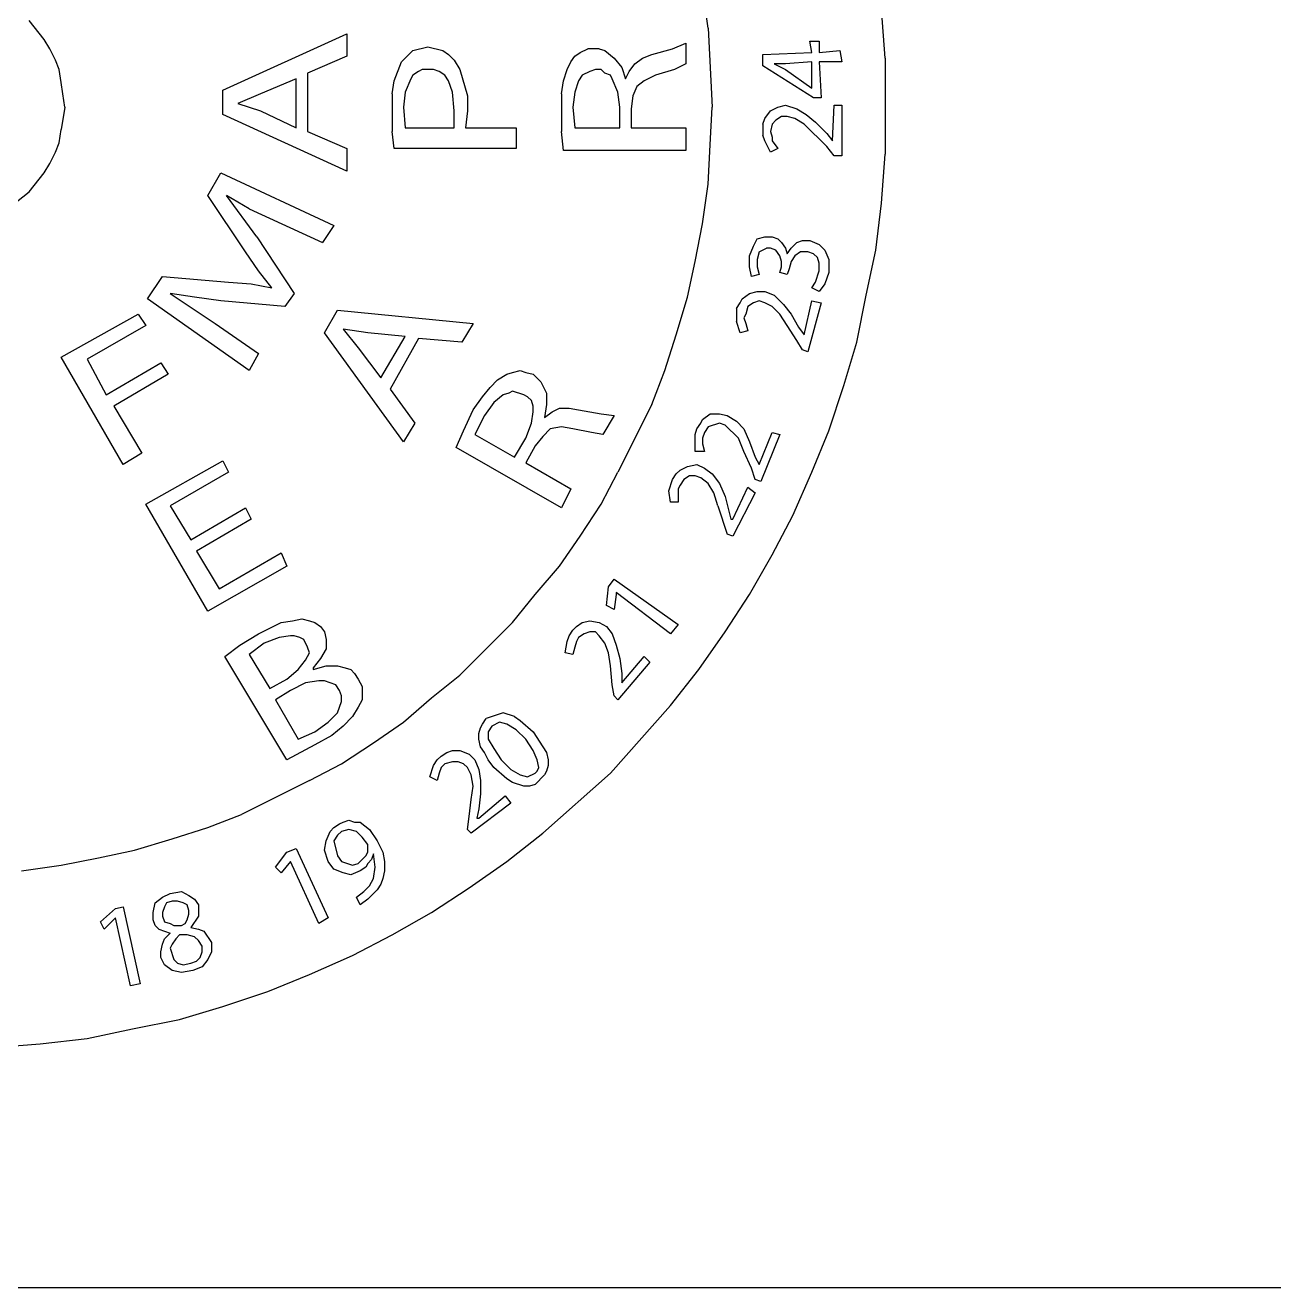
# Model space of a CAD drawing. Extents: x -137 to 99, y -118 to 118.
# Drawn here: x 1.21 to 36.32, y -118.19 to -82.68 of the extents above; entities that cross this region are included whole.
import ezdxf

# ---------------------------------------------------------------- set-up
doc = ezdxf.new("R2010")
doc.units = 0
doc.header["$MEASUREMENT"] = 0
doc.layers.get('0').update_dxf_attribs({"linetype": 'CONTINUOUS'})

msp = doc.modelspace()

# ---------------------------------------------------------------- linework, layer by layer
for p, q in [((20.42, -82.758), (20.261, -81.647)), ((25.394, -83.605), (25.288, -82.229)), ((1.74, -83.075), (1.317, -82.546)), ((1.899, -83.34), (1.74, -83.075)), ((6.767, -84.504), (10.26, -82.917)), ((10.26, -82.917), (10.26, -83.552)), ((20.42, -82.758), (20.526, -84.98)), ((2.058, -83.657), (1.899, -83.34)), ((12.112, -83.393), (11.795, -83.71)), ((12.112, -83.393), (12.535, -83.287)), ((12.535, -83.287), (12.959, -83.393)), ((12.959, -83.393), (13.117, -83.499)), ((16.663, -83.552), (16.822, -83.446)), ((16.822, -83.446), (17.033, -83.34)), ((17.351, -83.34), (17.033, -83.34)), ((17.351, -83.34), (17.51, -83.393)), ((17.51, -83.393), (17.774, -83.605)), ((18.832, -83.499), (19.415, -83.34)), ((19.415, -83.34), (19.785, -83.181)), ((19.785, -83.181), (19.785, -83.763)), ((21.955, -83.499), (23.33, -83.446)), ((23.33, -83.446), (23.277, -83.128)), ((23.277, -83.128), (23.542, -83.128)), ((23.542, -83.128), (23.542, -83.446)), ((23.542, -83.446), (24.124, -83.393)), ((24.124, -83.393), (24.177, -83.71)), ((2.164, -83.922), (2.058, -83.657)), ((10.26, -83.552), (9.149, -84.028)), ((11.583, -84.24), (11.795, -83.71)), ((13.117, -83.499), (13.276, -83.657)), ((13.276, -83.657), (13.435, -83.922)), ((16.451, -83.922), (16.557, -83.71)), ((16.557, -83.71), (16.663, -83.552)), ((17.774, -83.605), (17.986, -83.869)), ((18.197, -83.975), (18.356, -83.763)), ((18.356, -83.763), (18.568, -83.605)), ((18.568, -83.605), (18.832, -83.499)), ((19.785, -83.763), (19.467, -83.922)), ((21.955, -83.816), (21.955, -83.499)), ((22.59, -83.763), (22.272, -83.763)), ((22.272, -83.763), (22.59, -83.922)), ((23.33, -83.71), (22.59, -83.763)), ((23.33, -84.451), (23.33, -83.71)), ((23.542, -83.71), (23.595, -84.716)), ((24.177, -83.71), (23.542, -83.71)), ((25.394, -83.605), (25.394, -86.303)), ((2.217, -84.292), (2.164, -83.922)), ((9.149, -84.028), (9.149, -85.668)), ((12.112, -84.081), (12.059, -84.187)), ((12.271, -83.975), (12.112, -84.081)), ((12.377, -83.922), (12.271, -83.975)), ((12.694, -83.922), (12.377, -83.922)), ((12.853, -83.975), (12.694, -83.922)), ((13.012, -84.081), (12.853, -83.975)), ((13.117, -84.24), (13.012, -84.081)), ((13.435, -83.922), (13.647, -84.663)), ((16.345, -84.24), (16.451, -83.922)), ((16.875, -84.081), (16.769, -84.24)), ((17.086, -83.975), (16.875, -84.081)), ((17.245, -83.922), (17.086, -83.975)), ((17.404, -83.922), (17.245, -83.922)), ((17.51, -84.028), (17.404, -83.922)), ((17.668, -84.081), (17.51, -84.028)), ((17.721, -84.187), (17.668, -84.081)), ((17.986, -83.869), (18.092, -84.187)), ((18.092, -84.187), (18.197, -83.975)), ((18.938, -84.081), (18.621, -84.24)), ((19.467, -83.922), (18.938, -84.081)), ((23.383, -84.716), (21.955, -83.816)), ((22.59, -83.922), (23.33, -84.451)), ((2.27, -84.61), (2.217, -84.292)), ((6.767, -85.192), (6.767, -84.504)), ((8.831, -84.187), (7.826, -84.61)), ((8.831, -85.562), (8.831, -84.187)), ((11.53, -84.61), (11.583, -84.24)), ((12.059, -84.187), (11.9, -84.557)), ((13.223, -84.557), (13.117, -84.24)), ((16.292, -84.61), (16.345, -84.24)), ((16.769, -84.24), (16.663, -84.557)), ((17.88, -84.557), (17.721, -84.187)), ((18.409, -84.398), (18.303, -84.663)), ((18.621, -84.24), (18.409, -84.398)), ((2.322, -84.98), (2.27, -84.61)), ((7.826, -84.61), (7.191, -84.875)), ((11.53, -84.61), (11.53, -85.668)), ((11.9, -84.557), (11.847, -84.98)), ((13.276, -85.086), (13.223, -84.557)), ((13.647, -84.663), (13.647, -85.086)), ((16.292, -84.61), (16.292, -85.668)), ((16.663, -84.557), (16.61, -84.98)), ((17.933, -84.98), (17.88, -84.557)), ((18.303, -84.663), (18.25, -85.033)), ((23.595, -84.716), (23.383, -84.716)), ((2.322, -84.98), (2.217, -85.615)), ((10.26, -86.78), (6.767, -85.192)), ((7.191, -84.875), (7.826, -85.086)), ((7.826, -85.086), (8.831, -85.562)), ((11.847, -84.98), (11.9, -85.562)), ((13.276, -85.562), (13.276, -85.086)), ((13.647, -85.086), (13.594, -85.562)), ((16.61, -84.98), (16.663, -85.562)), ((17.933, -85.562), (17.933, -84.98)), ((18.25, -85.033), (18.25, -85.562)), ((20.473, -86.039), (20.526, -84.98)), ((22.007, -85.298), (22.166, -85.086)), ((22.166, -85.086), (22.378, -84.98)), ((22.378, -84.98), (22.59, -84.927)), ((22.59, -84.927), (22.907, -85.033)), ((22.907, -85.033), (23.172, -85.192)), ((23.172, -85.192), (23.436, -85.404)), ((23.912, -85.933), (23.965, -84.927)), ((23.965, -84.927), (24.177, -84.927)), ((24.177, -84.927), (24.177, -86.356)), ((11.9, -85.562), (13.276, -85.562)), ((13.594, -85.562), (15.022, -85.562)), ((15.022, -85.562), (15.022, -86.145)), ((16.663, -85.562), (17.933, -85.562)), ((18.25, -85.562), (19.785, -85.562)), ((19.785, -85.562), (19.785, -86.197)), ((21.955, -85.457), (22.007, -85.298)), ((21.955, -85.457), (21.955, -85.774)), ((22.219, -85.457), (22.166, -85.668)), ((22.325, -85.351), (22.219, -85.457)), ((22.484, -85.245), (22.325, -85.351)), ((22.642, -85.245), (22.484, -85.245)), ((22.854, -85.298), (22.642, -85.245)), ((23.119, -85.457), (22.854, -85.298)), ((23.119, -85.457), (23.754, -86.092)), ((23.436, -85.404), (23.754, -85.721)), ((2.164, -85.986), (2.217, -85.615)), ((9.149, -85.668), (10.26, -86.145)), ((11.583, -86.145), (11.53, -85.668)), ((16.345, -86.197), (16.292, -85.668)), ((22.007, -85.933), (21.955, -85.774)), ((22.166, -86.25), (22.007, -85.933)), ((22.166, -85.668), (22.219, -85.827)), ((22.219, -85.827), (22.219, -85.933)), ((22.219, -85.933), (22.378, -86.145)), ((23.754, -85.721), (23.912, -85.933)), ((1.899, -86.568), (2.058, -86.25)), ((2.058, -86.25), (2.164, -85.986)), ((10.26, -86.145), (10.26, -86.78)), ((15.022, -86.145), (11.583, -86.145)), ((19.785, -86.197), (16.345, -86.197)), ((20.42, -87.15), (20.473, -86.039)), ((22.378, -86.145), (22.166, -86.25)), ((23.965, -86.356), (23.754, -86.092)), ((1.74, -86.832), (1.899, -86.568)), ((24.177, -86.356), (23.965, -86.356)), ((25.288, -87.679), (25.394, -86.303)), ((1.317, -87.362), (1.74, -86.832)), ((6.344, -87.467), (6.715, -86.832)), ((6.715, -86.832), (9.89, -88.314)), ((20.261, -88.261), (20.42, -87.15)), ((0.788, -87.785), (1.317, -87.362)), ((7.402, -89.055), (6.344, -87.467)), ((7.508, -87.838), (6.873, -87.467)), ((7.72, -88.632), (6.873, -87.467)), ((25.13, -89.002), (25.288, -87.679)), ((7.508, -87.838), (9.572, -88.79)), ((9.89, -88.314), (9.572, -88.79)), ((20.05, -89.32), (20.261, -88.261)), ((7.72, -88.632), (8.778, -90.219)), ((21.69, -88.896), (21.796, -88.685)), ((21.796, -88.685), (22.007, -88.632)), ((22.007, -88.632), (22.219, -88.632)), ((22.219, -88.632), (22.378, -88.685)), ((22.378, -88.685), (22.484, -88.79)), ((22.907, -88.79), (23.066, -88.737)), ((23.066, -88.737), (23.277, -88.737)), ((23.277, -88.737), (23.542, -88.843)), ((7.773, -89.584), (7.402, -89.055)), ((21.584, -89.161), (21.69, -88.896)), ((21.849, -89.055), (21.796, -89.267)), ((21.849, -89.055), (22.06, -88.949)), ((22.166, -88.949), (22.06, -88.949)), ((22.325, -89.002), (22.166, -88.949)), ((22.431, -89.161), (22.325, -89.002)), ((22.484, -88.79), (22.59, -88.949)), ((22.59, -88.949), (22.642, -89.108)), ((22.642, -89.108), (22.748, -88.949)), ((22.748, -88.949), (22.907, -88.79)), ((23.013, -89.055), (22.854, -89.161)), ((23.225, -89.055), (23.013, -89.055)), ((23.383, -89.108), (23.225, -89.055)), ((23.489, -89.214), (23.383, -89.108)), ((23.542, -88.843), (23.701, -89.002)), ((23.701, -89.002), (23.807, -89.267)), ((24.865, -90.272), (25.13, -89.002)), ((19.838, -90.325), (20.05, -89.32)), ((21.584, -89.478), (21.584, -89.161)), ((21.637, -89.743), (21.584, -89.478)), ((21.796, -89.267), (21.796, -89.478)), ((21.796, -89.478), (21.849, -89.69)), ((22.484, -89.32), (22.431, -89.161)), ((22.431, -89.637), (22.484, -89.478)), ((22.484, -89.478), (22.484, -89.32)), ((22.748, -89.32), (22.695, -89.531)), ((22.854, -89.161), (22.748, -89.32)), ((23.542, -89.372), (23.489, -89.214)), ((23.542, -89.584), (23.542, -89.372)), ((23.807, -89.267), (23.807, -89.637)), ((4.651, -90.378), (5.074, -89.743)), ((5.074, -89.743), (6.926, -89.902)), ((8.143, -90.06), (7.773, -89.584)), ((21.849, -89.69), (21.637, -89.743)), ((22.642, -89.69), (22.431, -89.637)), ((22.695, -89.531), (22.642, -89.69)), ((23.436, -89.902), (23.542, -89.584)), ((23.807, -89.637), (23.701, -89.955)), ((6.926, -89.902), (7.561, -89.955)), ((7.561, -89.955), (8.143, -90.06)), ((21.584, -90.219), (21.796, -90.166)), ((21.796, -90.166), (22.007, -90.166)), ((22.007, -90.166), (22.272, -90.272)), ((23.33, -90.06), (23.436, -89.902)), ((23.542, -90.166), (23.33, -90.06)), ((23.701, -89.955), (23.542, -90.166)), ((7.508, -92.389), (4.651, -90.378)), ((5.286, -90.219), (6.556, -91.066)), ((5.974, -90.325), (5.286, -90.219)), ((6.715, -90.431), (5.974, -90.325)), ((8.514, -90.59), (6.715, -90.431)), ((8.778, -90.219), (8.514, -90.59)), ((19.52, -91.383), (19.838, -90.325)), ((21.214, -90.642), (21.32, -90.484)), ((21.32, -90.484), (21.372, -90.378)), ((21.372, -90.378), (21.584, -90.219)), ((21.69, -90.484), (21.531, -90.59)), ((21.849, -90.431), (21.69, -90.484)), ((22.007, -90.484), (21.849, -90.431)), ((22.219, -90.59), (22.007, -90.484)), ((22.272, -90.272), (22.537, -90.537)), ((22.537, -90.537), (22.748, -90.801)), ((23.119, -91.383), (23.33, -90.431)), ((23.595, -90.484), (23.225, -91.86)), ((23.33, -90.431), (23.595, -90.484)), ((24.6, -91.595), (24.865, -90.272)), ((2.217, -92.018), (4.386, -90.801)), ((4.386, -90.801), (4.598, -91.119)), ((9.625, -91.33), (9.995, -90.695)), ((9.995, -90.695), (13.805, -91.066)), ((21.214, -90.642), (21.214, -91.013)), ((21.478, -90.801), (21.425, -90.907)), ((21.531, -90.59), (21.478, -90.801)), ((22.431, -90.801), (22.219, -90.59)), ((22.642, -91.119), (22.431, -90.801)), ((22.748, -90.801), (22.96, -91.172)), ((4.598, -91.119), (2.957, -92.071)), ((6.556, -91.066), (7.773, -91.912)), ((10.842, -91.33), (10.154, -91.225)), ((10.154, -91.225), (10.577, -91.754)), ((13.805, -91.066), (13.488, -91.595)), ((21.32, -91.33), (21.214, -91.013)), ((21.425, -90.907), (21.478, -91.066)), ((21.478, -91.066), (21.531, -91.277)), ((22.907, -91.542), (22.642, -91.119)), ((22.96, -91.172), (23.119, -91.383)), ((11.847, -94.4), (9.625, -91.33)), ((11.9, -91.436), (10.842, -91.33)), ((11.212, -92.6), (11.9, -91.436)), ((12.271, -91.489), (11.477, -92.918)), ((13.488, -91.595), (12.271, -91.489)), ((19.203, -92.389), (19.52, -91.383)), ((21.531, -91.277), (21.32, -91.33)), ((23.066, -91.807), (22.907, -91.542)), ((24.23, -92.812), (24.6, -91.595)), ((7.773, -91.912), (7.508, -92.389)), ((10.577, -91.754), (11.212, -92.6)), ((23.225, -91.86), (23.066, -91.807)), ((3.963, -95.035), (2.217, -92.018)), ((2.957, -92.071), (3.487, -93.077)), ((3.487, -93.077), (5.021, -92.177)), ((5.021, -92.177), (5.233, -92.495)), ((5.233, -92.495), (3.698, -93.394)), ((14.282, -92.865), (14.493, -92.653)), ((14.493, -92.653), (14.758, -92.495)), ((14.758, -92.495), (14.917, -92.442)), ((14.917, -92.442), (15.128, -92.389)), ((15.128, -92.389), (15.287, -92.442)), ((15.287, -92.442), (15.499, -92.495)), ((15.71, -92.706), (15.499, -92.495)), ((18.832, -93.341), (19.203, -92.389)), ((11.477, -92.918), (12.165, -93.87)), ((14.07, -93.13), (14.282, -92.865)), ((14.811, -93.024), (14.652, -93.077)), ((14.917, -92.971), (14.811, -93.024)), ((15.234, -93.077), (14.917, -92.971)), ((15.71, -92.706), (15.869, -93.024)), ((15.869, -93.024), (15.869, -93.341)), ((23.807, -94.082), (24.23, -92.812)), ((13.805, -93.5), (14.07, -93.13)), ((14.387, -93.288), (14.123, -93.659)), ((14.652, -93.077), (14.387, -93.288)), ((15.34, -93.13), (15.234, -93.077)), ((15.446, -93.235), (15.34, -93.13)), ((15.499, -93.394), (15.446, -93.235)), ((15.869, -93.341), (15.816, -93.712)), ((18.832, -93.341), (17.88, -95.246)), ((3.698, -93.394), (4.492, -94.717)), ((13.541, -94.082), (13.805, -93.5)), ((14.123, -93.659), (13.858, -94.188)), ((15.446, -93.87), (15.499, -93.553)), ((15.499, -93.553), (15.499, -93.394)), ((15.816, -93.712), (16.028, -93.553)), ((16.028, -93.553), (16.24, -93.447)), ((16.24, -93.447), (16.504, -93.447)), ((16.504, -93.447), (16.769, -93.5)), ((16.769, -93.5), (17.404, -93.606)), ((17.404, -93.606), (17.774, -93.659)), ((17.774, -93.659), (17.457, -94.188)), ((20.261, -93.765), (20.473, -93.606)), ((20.473, -93.606), (20.737, -93.606)), ((20.737, -93.606), (20.949, -93.659)), ((20.949, -93.659), (21.214, -93.817)), ((12.165, -93.87), (11.847, -94.4)), ((13.329, -94.558), (13.541, -94.082)), ((15.287, -94.294), (15.446, -93.87)), ((15.975, -94.029), (15.763, -94.241)), ((16.292, -93.976), (15.975, -94.029)), ((16.61, -94.029), (16.292, -93.976)), ((17.139, -94.135), (16.61, -94.029)), ((20.05, -94.188), (20.102, -94.029)), ((20.102, -94.029), (20.208, -93.87)), ((20.208, -93.87), (20.261, -93.765)), ((20.42, -93.976), (20.314, -94.135)), ((20.737, -93.87), (20.42, -93.976)), ((20.896, -93.923), (20.737, -93.87)), ((21.267, -94.294), (20.896, -93.923)), ((21.214, -93.817), (21.425, -94.029)), ((21.425, -94.029), (21.584, -94.4)), ((23.33, -95.246), (23.807, -94.082)), ((13.858, -94.188), (14.97, -94.823)), ((14.97, -94.823), (15.287, -94.294)), ((15.763, -94.241), (15.552, -94.505)), ((17.457, -94.188), (17.139, -94.135)), ((20.05, -94.664), (20.05, -94.188)), ((20.314, -94.135), (20.261, -94.294)), ((20.261, -94.294), (20.261, -94.452)), ((20.261, -94.452), (20.314, -94.664)), ((21.425, -94.664), (21.267, -94.294)), ((21.584, -94.4), (21.743, -94.823)), ((21.849, -95.035), (22.219, -94.135)), ((22.431, -94.188), (21.902, -95.511)), ((22.219, -94.135), (22.431, -94.188)), ((4.492, -94.717), (3.963, -95.035)), ((16.292, -96.252), (13.329, -94.558)), ((15.552, -94.505), (15.287, -94.982)), ((20.314, -94.664), (20.05, -94.664)), ((21.637, -95.14), (21.425, -94.664)), ((4.598, -96.146), (6.767, -94.929)), ((6.767, -94.929), (6.926, -95.246)), ((15.287, -94.982), (16.557, -95.722)), ((19.626, -95.193), (19.838, -95.087)), ((19.838, -95.087), (20.102, -95.035)), ((20.102, -95.035), (20.314, -95.14)), ((20.314, -95.14), (20.526, -95.299)), ((21.743, -95.458), (21.637, -95.14)), ((21.743, -94.823), (21.849, -95.035)), ((6.926, -95.246), (5.286, -96.199)), ((17.404, -96.146), (17.88, -95.246)), ((19.309, -95.775), (19.415, -95.458)), ((19.415, -95.458), (19.52, -95.299)), ((19.52, -95.299), (19.626, -95.193)), ((19.732, -95.458), (19.626, -95.617)), ((19.891, -95.352), (19.732, -95.458)), ((20.05, -95.352), (19.891, -95.352)), ((20.208, -95.405), (20.05, -95.352)), ((20.42, -95.564), (20.208, -95.405)), ((20.526, -95.299), (20.737, -95.564)), ((21.902, -95.511), (21.743, -95.458)), ((22.801, -96.463), (23.33, -95.246)), ((16.557, -95.722), (16.292, -96.252)), ((19.362, -96.093), (19.309, -95.775)), ((19.626, -95.617), (19.573, -95.722)), ((19.573, -95.722), (19.573, -96.093)), ((20.579, -95.828), (20.42, -95.564)), ((20.685, -96.199), (20.579, -95.828)), ((20.737, -95.564), (20.896, -95.934)), ((21.108, -96.569), (21.531, -95.67)), ((21.743, -95.828), (21.108, -97.045)), ((21.531, -95.67), (21.743, -95.828)), ((6.344, -99.162), (4.598, -96.146)), ((5.286, -96.199), (5.868, -97.151)), ((16.822, -97.045), (17.404, -96.146)), ((19.573, -96.093), (19.362, -96.093)), ((20.685, -96.199), (20.949, -96.992)), ((20.896, -95.934), (21.055, -96.569)), ((5.868, -97.151), (7.402, -96.252)), ((7.561, -96.569), (6.027, -97.469)), ((7.402, -96.252), (7.561, -96.569)), ((21.055, -96.569), (21.108, -96.569)), ((22.219, -97.575), (22.801, -96.463)), ((16.24, -97.892), (16.822, -97.045)), ((21.108, -97.045), (20.949, -96.992)), ((6.027, -97.469), (6.662, -98.527)), ((6.662, -98.527), (8.408, -97.522)), ((8.408, -97.522), (8.567, -97.892)), ((21.584, -98.686), (22.219, -97.575)), ((8.567, -97.892), (6.344, -99.162)), ((15.552, -98.686), (16.24, -97.892)), ((17.615, -98.474), (17.774, -98.262)), ((17.774, -98.262), (19.573, -99.532)), ((14.917, -99.48), (15.552, -98.686)), ((17.562, -99.003), (17.615, -98.474)), ((17.827, -98.686), (17.774, -99.109)), ((17.827, -98.633), (17.827, -98.686)), ((19.362, -99.797), (17.827, -98.633)), ((20.896, -99.744), (21.584, -98.686)), ((17.774, -99.109), (17.562, -99.003)), ((8.408, -99.48), (8.725, -99.427)), ((8.725, -99.427), (8.99, -99.374)), ((8.99, -99.374), (9.202, -99.427)), ((9.202, -99.427), (9.36, -99.48)), ((16.875, -99.48), (17.086, -99.427)), ((17.086, -99.427), (17.351, -99.48)), ((7.773, -99.797), (8.408, -99.48)), ((9.36, -99.48), (9.519, -99.585)), ((9.519, -99.585), (9.625, -99.744)), ((9.625, -99.744), (9.678, -99.956)), ((14.917, -99.48), (13.435, -100.961)), ((16.504, -99.85), (16.61, -99.691)), ((16.61, -99.691), (16.716, -99.585)), ((16.716, -99.585), (16.875, -99.48)), ((17.086, -99.744), (16.927, -99.797)), ((17.245, -99.744), (17.086, -99.744)), ((17.351, -99.85), (17.245, -99.744)), ((17.351, -99.48), (17.562, -99.585)), ((17.562, -99.585), (17.721, -99.797)), ((19.573, -99.532), (19.362, -99.797)), ((20.155, -100.802), (20.896, -99.744)), ((6.82, -100.432), (7.244, -100.115)), ((7.244, -100.115), (7.773, -99.797)), ((7.932, -100.062), (7.508, -100.379)), ((8.355, -99.903), (7.932, -100.062)), ((8.672, -99.85), (8.355, -99.903)), ((8.778, -99.85), (8.672, -99.85)), ((8.937, -99.903), (8.778, -99.85)), ((9.043, -99.956), (8.937, -99.903)), ((9.149, -100.167), (9.043, -99.956)), ((9.678, -99.956), (9.678, -100.22)), ((16.398, -100.326), (16.451, -100.009)), ((16.451, -100.009), (16.504, -99.85)), ((16.716, -100.009), (16.663, -100.167)), ((16.769, -99.903), (16.716, -100.009)), ((16.927, -99.797), (16.769, -99.903)), ((17.51, -100.062), (17.351, -99.85)), ((17.615, -100.326), (17.51, -100.062)), ((17.721, -99.797), (17.827, -100.115)), ((17.827, -100.115), (17.933, -100.485)), ((8.567, -103.342), (6.82, -100.432)), ((7.508, -100.379), (8.09, -101.332)), ((9.096, -100.538), (9.202, -100.326)), ((9.202, -100.326), (9.149, -100.167)), ((9.519, -100.485), (9.307, -100.75)), ((9.678, -100.22), (9.519, -100.485)), ((16.61, -100.379), (16.398, -100.326)), ((16.663, -100.167), (16.61, -100.379)), ((17.668, -100.697), (17.615, -100.326)), ((17.933, -100.485), (17.986, -100.908)), ((17.986, -101.173), (18.621, -100.432)), ((18.621, -100.432), (18.78, -100.591)), ((8.567, -101.067), (8.884, -100.802)), ((8.884, -100.802), (9.096, -100.538)), ((9.307, -100.802), (9.678, -100.697)), ((9.307, -100.75), (9.307, -100.802)), ((9.678, -100.697), (9.995, -100.697)), ((9.995, -100.697), (10.207, -100.75)), ((10.207, -100.75), (10.366, -100.802)), ((10.366, -100.802), (10.472, -100.908)), ((17.721, -101.226), (17.668, -100.697)), ((18.78, -100.591), (17.88, -101.649)), ((19.362, -101.808), (20.155, -100.802)), ((8.09, -101.332), (8.567, -101.067)), ((9.096, -101.173), (8.672, -101.385)), ((9.466, -101.12), (9.096, -101.173)), ((9.625, -101.12), (9.466, -101.12)), ((9.942, -101.226), (9.625, -101.12)), ((10.472, -100.908), (10.577, -101.067)), ((10.577, -101.067), (10.683, -101.279)), ((12.641, -101.596), (13.435, -100.961)), ((17.986, -100.908), (17.986, -101.173)), ((8.672, -101.385), (8.249, -101.649)), ((10.048, -101.385), (9.942, -101.226)), ((10.101, -101.543), (10.048, -101.385)), ((10.101, -101.702), (10.101, -101.543)), ((10.683, -101.279), (10.683, -101.649)), ((17.774, -101.543), (17.721, -101.226)), ((17.88, -101.649), (17.774, -101.543)), ((8.249, -101.649), (8.884, -102.76)), ((9.995, -102.02), (10.101, -101.702)), ((10.577, -101.861), (10.419, -102.125)), ((10.683, -101.649), (10.577, -101.861)), ((11.847, -102.284), (12.641, -101.596)), ((19.362, -101.808), (17.668, -103.713)), ((9.731, -102.284), (9.995, -102.02)), ((10.419, -102.125), (10.154, -102.39)), ((14.07, -102.337), (14.176, -102.178)), ((14.652, -102.02), (14.176, -102.178)), ((14.97, -102.125), (14.652, -102.02)), ((14.97, -102.125), (15.128, -102.231)), ((15.128, -102.231), (15.499, -102.549)), ((8.884, -102.76), (9.36, -102.549)), ((9.36, -102.549), (9.731, -102.284)), ((10.154, -102.39), (9.837, -102.655)), ((11.001, -102.866), (11.847, -102.284)), ((13.964, -102.602), (14.017, -102.443)), ((13.964, -102.76), (13.964, -102.602)), ((14.017, -102.443), (14.07, -102.337)), ((14.335, -102.39), (14.229, -102.549)), ((14.229, -102.549), (14.229, -102.76)), ((14.546, -102.284), (14.335, -102.39)), ((14.758, -102.337), (14.546, -102.284)), ((15.022, -102.496), (14.758, -102.337)), ((15.287, -102.76), (15.022, -102.496)), ((15.499, -102.549), (15.763, -102.972)), ((9.36, -102.919), (8.567, -103.342)), ((9.837, -102.655), (9.36, -102.919)), ((10.101, -103.448), (11.001, -102.866)), ((14.017, -102.972), (13.964, -102.76)), ((14.123, -103.131), (14.017, -102.972)), ((14.229, -102.76), (14.387, -103.025)), ((15.499, -103.078), (15.287, -102.76)), ((15.763, -102.972), (15.869, -103.131)), ((12.8, -103.342), (12.906, -103.237)), ((12.906, -103.237), (13.065, -103.131)), ((13.065, -103.131), (13.223, -103.078)), ((13.223, -103.078), (13.435, -103.078)), ((13.435, -103.078), (13.7, -103.184)), ((13.7, -103.184), (13.858, -103.342)), ((14.229, -103.342), (14.123, -103.131)), ((14.387, -103.025), (14.599, -103.342)), ((15.605, -103.342), (15.499, -103.078)), ((15.869, -103.131), (15.922, -103.342)), ((9.202, -103.925), (10.101, -103.448)), ((12.588, -103.819), (12.694, -103.501)), ((12.694, -103.501), (12.8, -103.342)), ((12.906, -103.554), (12.853, -103.713)), ((13.012, -103.448), (12.906, -103.554)), ((13.223, -103.395), (13.012, -103.448)), ((13.382, -103.395), (13.223, -103.395)), ((13.541, -103.448), (13.382, -103.395)), ((13.647, -103.554), (13.541, -103.448)), ((13.752, -103.766), (13.647, -103.554)), ((13.858, -103.342), (13.964, -103.607)), ((13.964, -103.607), (14.017, -103.925)), ((14.387, -103.554), (14.229, -103.342)), ((14.758, -103.872), (14.387, -103.554)), ((14.599, -103.342), (14.864, -103.607)), ((14.864, -103.607), (15.128, -103.766)), ((15.552, -103.713), (15.605, -103.66)), ((15.657, -103.554), (15.605, -103.342)), ((15.605, -103.66), (15.657, -103.554)), ((15.869, -103.66), (15.816, -103.766)), ((15.922, -103.501), (15.869, -103.66)), ((15.922, -103.342), (15.922, -103.501)), ((9.202, -103.925), (7.297, -104.877)), ((12.8, -103.925), (12.588, -103.819)), ((12.853, -103.713), (12.8, -103.925)), ((13.805, -104.083), (13.752, -103.766)), ((14.017, -103.925), (14.017, -104.295)), ((14.917, -103.977), (14.758, -103.872)), ((15.234, -104.083), (14.917, -103.977)), ((15.128, -103.766), (15.34, -103.819)), ((15.34, -103.819), (15.552, -103.713)), ((15.552, -104.03), (15.393, -104.083)), ((15.552, -104.03), (15.816, -103.766)), ((17.668, -103.713), (15.763, -105.406)), ((13.752, -104.454), (13.805, -104.083)), ((14.017, -104.295), (13.964, -104.718)), ((13.964, -104.983), (14.705, -104.348)), ((14.705, -104.348), (14.864, -104.56)), ((15.393, -104.083), (15.234, -104.083)), ((13.7, -104.93), (13.752, -104.454)), ((14.864, -104.56), (13.752, -105.406)), ((13.964, -104.718), (13.911, -104.983)), ((6.344, -105.247), (7.297, -104.877)), ((10.048, -105.142), (10.154, -105.089)), ((10.154, -105.089), (10.313, -105.036)), ((10.313, -105.036), (10.472, -105.089)), ((10.472, -105.089), (10.63, -105.089)), ((10.63, -105.089), (10.895, -105.3)), ((13.647, -105.3), (13.7, -104.93)), ((13.911, -104.983), (13.964, -104.983)), ((5.339, -105.565), (6.344, -105.247)), ((9.678, -105.618), (9.784, -105.353)), ((9.784, -105.353), (9.89, -105.247)), ((9.89, -105.247), (10.048, -105.142)), ((9.995, -105.459), (9.89, -105.618)), ((10.101, -105.353), (9.995, -105.459)), ((10.313, -105.3), (10.101, -105.353)), ((10.525, -105.353), (10.313, -105.3)), ((10.683, -105.512), (10.525, -105.353)), ((10.895, -105.3), (11.107, -105.618)), ((13.752, -105.406), (13.647, -105.3)), ((14.758, -106.2), (15.763, -105.406)), ((4.28, -105.882), (5.339, -105.565)), ((9.625, -105.882), (9.678, -105.618)), ((9.89, -105.618), (9.995, -106.041)), ((10.842, -105.724), (10.683, -105.512)), ((10.842, -105.935), (10.842, -105.724)), ((11.107, -105.618), (11.265, -105.935)), ((2.217, -106.306), (3.275, -106.094)), ((3.275, -106.094), (4.28, -105.882)), ((8.249, -106.359), (8.567, -105.935)), ((8.567, -105.935), (8.831, -105.83)), ((8.831, -105.83), (9.731, -107.787)), ((9.731, -106.2), (9.625, -105.882)), ((9.995, -106.041), (10.101, -106.2)), ((10.577, -106.253), (10.789, -106.041)), ((10.789, -106.041), (10.842, -105.935)), ((10.948, -106.147), (10.842, -106.253)), ((11.001, -105.988), (10.948, -106.147)), ((11.054, -106.359), (11.001, -105.988)), ((11.265, -105.935), (11.318, -106.2)), ((1.105, -106.465), (2.217, -106.306)), ((8.408, -106.517), (8.249, -106.359)), ((8.672, -106.2), (8.408, -106.517)), ((9.466, -107.946), (8.672, -106.2)), ((9.89, -106.412), (9.731, -106.2)), ((10.154, -106.517), (9.89, -106.412)), ((10.101, -106.2), (10.419, -106.306)), ((10.366, -106.57), (10.154, -106.517)), ((10.63, -106.465), (10.366, -106.57)), ((10.419, -106.306), (10.577, -106.253)), ((10.789, -106.359), (10.63, -106.465)), ((10.842, -106.253), (10.789, -106.359)), ((11.001, -106.676), (11.054, -106.359)), ((11.318, -106.465), (11.265, -106.676)), ((11.318, -106.2), (11.318, -106.465)), ((13.7, -106.941), (14.758, -106.2)), ((10.895, -106.888), (11.001, -106.676)), ((11.212, -106.835), (11.107, -106.994)), ((11.265, -106.676), (11.212, -106.835)), ((4.862, -107.364), (5.074, -107.205)), ((5.074, -107.205), (5.286, -107.1)), ((5.286, -107.1), (5.603, -107.047)), ((5.603, -107.047), (5.815, -107.152)), ((5.815, -107.152), (5.974, -107.258)), ((10.525, -107.205), (10.736, -107.047)), ((10.63, -107.417), (10.525, -107.205)), ((10.736, -107.047), (10.895, -106.888)), ((11.107, -106.994), (10.842, -107.258)), ((12.641, -107.629), (13.7, -106.941)), ((3.328, -107.893), (3.751, -107.523)), ((3.751, -107.523), (3.963, -107.47)), ((3.963, -107.47), (4.439, -109.64)), ((4.81, -107.629), (4.862, -107.364)), ((5.127, -107.47), (5.074, -107.629)), ((5.18, -107.364), (5.127, -107.47)), ((5.339, -107.311), (5.18, -107.364)), ((5.497, -107.311), (5.339, -107.311)), ((5.656, -107.364), (5.497, -107.311)), ((5.762, -107.417), (5.656, -107.364)), ((5.815, -107.576), (5.762, -107.417)), ((5.815, -107.682), (5.815, -107.576)), ((5.974, -107.258), (6.08, -107.417)), ((6.08, -107.417), (6.08, -107.735)), ((10.842, -107.258), (10.63, -107.417)), ((3.434, -108.105), (3.328, -107.893)), ((3.751, -107.787), (3.434, -108.105)), ((4.175, -109.692), (3.751, -107.787)), ((4.81, -107.84), (4.81, -107.629)), ((4.862, -107.999), (4.81, -107.84)), ((5.074, -107.629), (5.074, -107.735)), ((5.074, -107.735), (5.127, -107.893)), ((5.127, -107.893), (5.286, -107.946)), ((5.286, -107.946), (5.392, -107.999)), ((5.603, -107.999), (5.709, -107.946)), ((5.709, -107.946), (5.762, -107.84)), ((5.762, -107.84), (5.815, -107.682)), ((6.08, -107.735), (5.868, -108.052)), ((9.731, -107.787), (9.466, -107.946)), ((11.53, -108.264), (12.641, -107.629)), ((4.968, -108.105), (4.862, -107.999)), ((4.968, -108.105), (5.286, -108.211)), ((5.127, -108.37), (5.286, -108.211)), ((5.392, -107.999), (5.603, -107.999)), ((5.55, -108.264), (5.445, -108.37)), ((5.762, -108.264), (5.55, -108.264)), ((5.974, -108.317), (5.762, -108.264)), ((5.868, -108.052), (6.08, -108.105)), ((6.08, -108.105), (6.238, -108.158)), ((6.238, -108.158), (6.45, -108.475)), ((10.419, -108.846), (11.53, -108.264)), ((5.021, -108.74), (5.074, -108.528)), ((5.074, -108.528), (5.127, -108.37)), ((5.339, -108.528), (5.286, -108.634)), ((5.286, -108.634), (5.392, -108.952)), ((5.445, -108.37), (5.339, -108.528)), ((6.08, -108.422), (5.974, -108.317)), ((6.185, -108.581), (6.08, -108.422)), ((6.185, -108.74), (6.185, -108.581)), ((6.45, -108.475), (6.45, -108.74)), ((5.021, -108.899), (5.021, -108.74)), ((5.127, -109.11), (5.021, -108.899)), ((5.392, -108.952), (5.497, -109.057)), ((5.868, -109.057), (6.027, -109.005)), ((6.027, -109.005), (6.132, -108.899)), ((6.132, -108.899), (6.185, -108.74)), ((6.344, -108.952), (6.185, -109.163)), ((6.45, -108.74), (6.344, -108.952)), ((9.202, -109.375), (10.419, -108.846)), ((5.339, -109.269), (5.127, -109.11)), ((5.603, -109.322), (5.339, -109.269)), ((5.497, -109.057), (5.656, -109.11)), ((5.921, -109.269), (5.603, -109.322)), ((5.656, -109.11), (5.868, -109.057)), ((6.185, -109.163), (5.921, -109.269)), ((4.439, -109.64), (4.175, -109.692)), ((8.037, -109.851), (9.202, -109.375)), ((6.767, -110.275), (8.037, -109.851)), ((5.55, -110.645), (6.767, -110.275)), ((4.227, -110.91), (5.55, -110.645)), ((2.957, -111.174), (4.227, -110.91)), ((0.259, -111.438), (1.635, -111.332)), ((1.635, -111.332), (2.957, -111.174)), ((99.32, -118.188), (-137.056, -118.188))]:
    msp.add_line(p, q)

doc.saveas('drawing.dxf')
